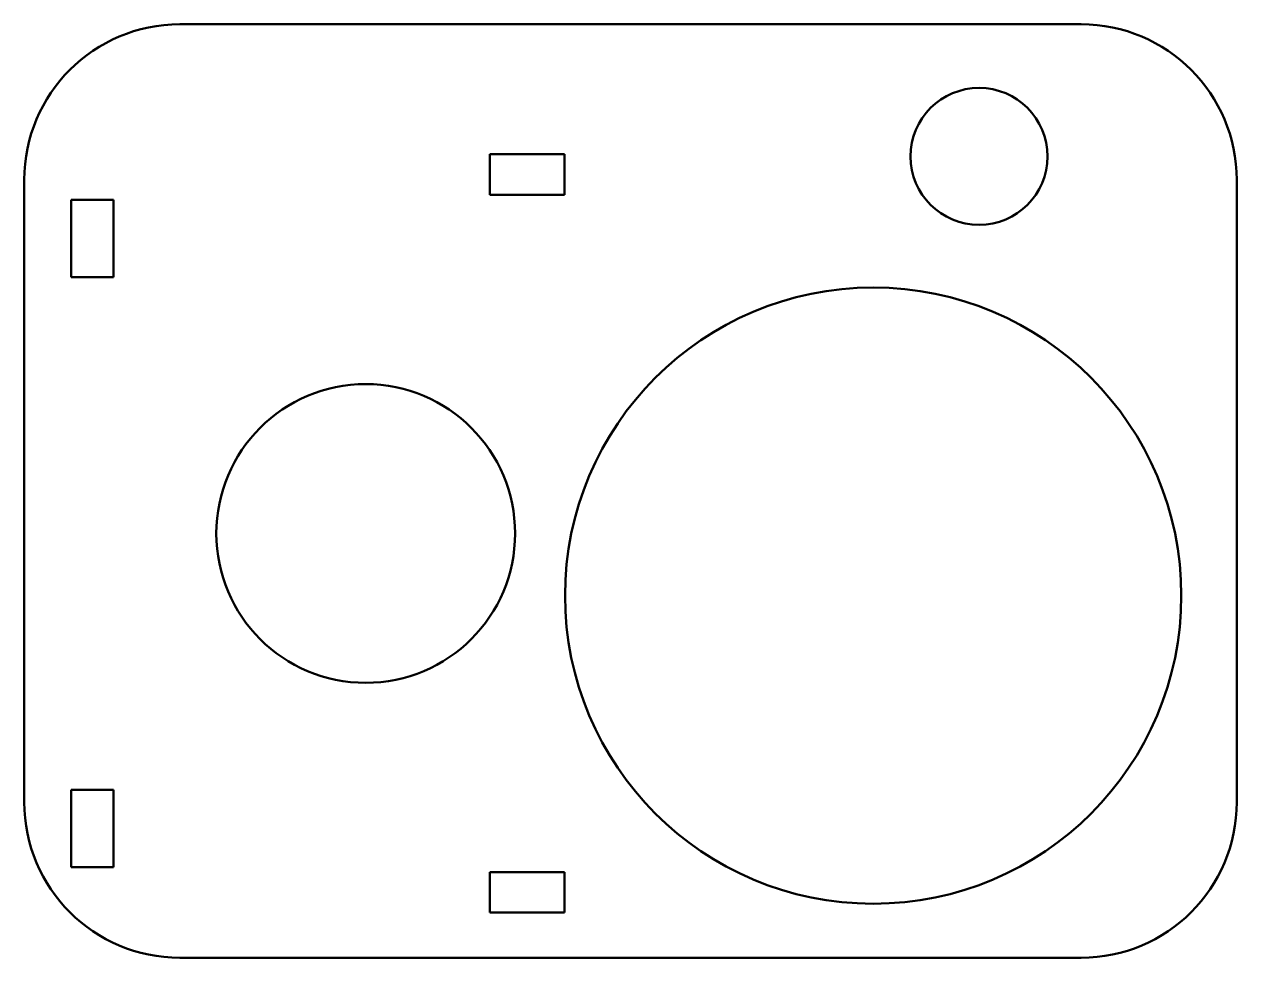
# Model space of a CAD drawing. Header units: millimetres. Extents: x 45 to 64.5, y 250.9 to 265.9.
import ezdxf

# ---------------------------------------------------------------- set-up
doc = ezdxf.new("R2010")
doc.units = ezdxf.units.MM
doc.header["$LTSCALE"] = 0.75
doc.layers.add('Visible', color=7, linetype='Continuous', lineweight=50)

msp = doc.modelspace()

# ---------------------------------------------------------------- linework, layer by layer
at = {"layer": 'Visible'}
for p, q in [((62.002, 265.856), (47.522, 265.856)), ((52.502, 263.117), (52.502, 263.767)), ((52.502, 263.767), (53.701, 263.767)), ((53.701, 263.767), (53.701, 263.117)), ((45.022, 263.356), (45.022, 253.356)), ((64.502, 253.356), (64.502, 263.356)), ((45.777, 261.792), (45.777, 263.034)), ((45.777, 263.034), (46.455, 263.034)), ((46.455, 263.034), (46.455, 261.792)), ((53.701, 263.117), (52.502, 263.117)), ((46.455, 261.792), (45.777, 261.792)), ((45.777, 252.314), (45.777, 253.557)), ((45.777, 253.557), (46.455, 253.557)), ((46.455, 253.557), (46.455, 252.314)), ((46.455, 252.314), (45.777, 252.314)), ((52.502, 251.581), (52.502, 252.231)), ((52.502, 252.231), (53.701, 252.231)), ((53.701, 252.231), (53.701, 251.581)), ((53.701, 251.581), (52.502, 251.581)), ((47.522, 250.856), (62.002, 250.856))]:
    msp.add_line(p, q, dxfattribs=at)
at = {"layer": 'Visible', "extrusion": (0, 0, -1)}
for centre, radius in [((-60.362, 263.733), 1.1), ((-58.661, 256.675), 4.95), ((-50.508, 257.674), 2.4)]:
    msp.add_circle(centre, radius, dxfattribs=at)
at = {"layer": 'Visible'}
for centre, start, end in [((47.522, 263.356), 90, 180), ((62.002, 263.356), 0, 90), ((47.522, 253.356), 180, 270), ((62.002, 253.356), 270, 0)]:
    msp.add_arc(centre, 2.5, start, end, dxfattribs=at)

doc.saveas('drawing.dxf')
